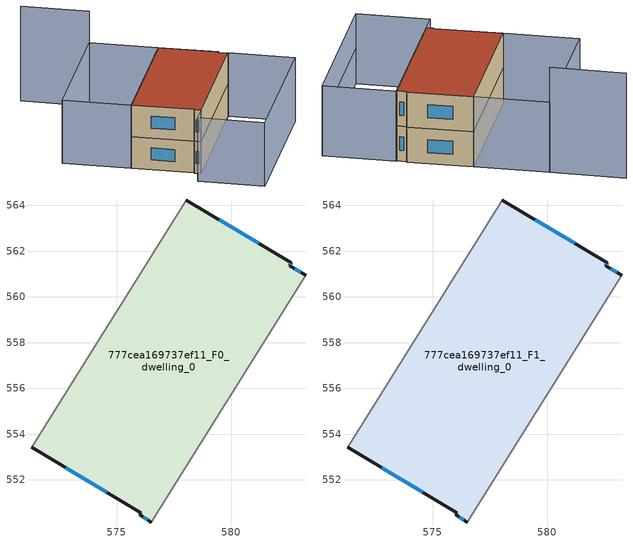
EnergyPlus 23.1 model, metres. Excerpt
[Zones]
777cea169737ef11_F0_dwelling_0
 floor ground (EU_floor_Construction): 582.63,561.48 582.56,561.37 583.27,560.95 576.52,550.16 576,550.47 576.06,550.56 571.29,553.43 578.05,564.24 z0
 wall outside (EU_wall_Construction): 583.27,560.95 582.56,561.37 582.63,561.48 578.05,564.24 / 571.29,553.43 576.06,550.56 576,550.47 576.52,550.16 z0:3
 wall adiabatic (EU_wall_Construction): 576.52,550.16 583.27,560.95 / 578.05,564.24 571.29,553.43 z0:3
 window (EU_Window_Construction): 582.58,561.41 582.61,561.45 / 583.05,561.08 582.78,561.24 / 576.16,550.37 576.36,550.26 / 572.77,552.54 574.57,551.46 / 581.2,562.34 579.48,563.38 z0.93:2.07
777cea169737ef11_F1_dwelling_0
 floor to 777cea169737ef11_F0_dwelling_0 (EU_floor_Construction): 582.63,561.48 582.56,561.37 583.27,560.95 576.52,550.16 576,550.47 576.06,550.56 571.29,553.43 578.05,564.24 z3
 wall outside (EU_wall_Construction): 583.27,560.95 582.56,561.37 582.63,561.48 578.05,564.24 / 571.29,553.43 576.06,550.56 576,550.47 576.52,550.16 z3:6
 wall adiabatic (EU_wall_Construction): 576.52,550.16 583.27,560.95 / 578.05,564.24 571.29,553.43 z3:6
 window (EU_Window_Construction): 582.58,561.41 582.61,561.45 / 583.05,561.08 582.78,561.24 / 576.16,550.37 576.36,550.26 / 572.77,552.54 574.57,551.46 / 581.2,562.34 579.48,563.38 z3.93:5.07
 roof outside (EU_roof_Construction): 576.52,550.16 583.27,560.95 582.56,561.37 582.63,561.48 578.05,564.24 571.29,553.43 576.06,550.56 576,550.47 z6
shading: 580.69,545.62 588.38,557.9 z0:3; 588.36,557.87 580.69,545.61 / 580.69,545.61 575.65,548.77 / 575.65,548.77 583.32,561.03 / 583.32,561.03 588.36,557.87 / 578.05,564.24 571.28,553.42 / 571.28,553.42 566.11,556.66 / 566.11,556.66 572.88,567.47 / 572.88,567.47 578.05,564.24 z0:6; 567.71,570.71 572.88,567.47 z0:9
[Building]
EU S2 Campaign: North Axis=0; Terrain=City; Solar Distribution=FullExterior
[Site:Location]
Montreal-Trudeau.Intl.AP: Latitude=45.4667; Longitude=-73.75; Time Zone=-5; Elevation=36
[SizingPeriod:WeatherFileDays]
AnnualSizingPeriod: Begin Month=1; Begin Day of Month=1; End Month=12; End Day of Month=31; Day of Week for Start Day=Monday; Use Weather File Daylight Saving Period=No; Use Weather File Rain and Snow Indicators=No
[MATERIAL]
EU_InternalMass_Material: Roughness=MediumRough; Thickness=0.1; Conductivity=1; Density=1800; Specific Heat=900; Thermal Absorptance=0.9; Solar Absorptance=0.7; Visible Absorptance=0.7
[MATERIAL:NOMASS] Roughness=MediumRough; Thermal Absorptance=0.9; Solar Absorptance=0.7; Visible Absorptance=0.7
Name | Thermal Resistance
EU_wall_NoMass; EU_floor_NoMass | 1.51479
EU_roof_NoMass | 2.84114
[WINDOWMATERIAL:SIMPLEGLAZINGSYSTEM]
EU_Window_SimpleGlazing: UFactor=3.53504; Solar Heat Gain Coefficient=0.8; Visible Transmittance=0.8
[CONSTRUCTION]
EU_wall_Construction: EU_wall_NoMass
EU_roof_Construction: EU_roof_NoMass
EU_floor_Construction: EU_floor_NoMass
EU_Window_Construction: EU_Window_SimpleGlazing
EU_InternalMass_Construction: EU_InternalMass_Material
[ZONE] Type=1; Multiplier=1; Ceiling Height=autocalculate; Floor Area=autocalculate; Part of Total Floor Area=Yes
Name | Volume
777cea169737ef11_F0_dwelling_0 | 235.779
777cea169737ef11_F1_dwelling_0 | 235.778
[INTERNALMASS] Construction=EU_InternalMass_Construction; Surface Area=78.5926
Name | Zone or ZoneList
777cea169737ef11_F0_dwelling_0_EU_InternalMass | 777cea169737ef11_F0_dwelling_0
777cea169737ef11_F1_dwelling_0_EU_InternalMass | 777cea169737ef11_F1_dwelling_0
[OTHEREQUIPMENT] Fuel Type=Electricity; Design Level Calculation Method=Watts/Area; Power per Zone Floor Area=1; Fraction Latent=0; Fraction Radiant=0; Fraction Lost=0; Carbon Dioxide Generation Rate=0; EndUse Subcategory=EU_Step8_InternalGains
Name | Zone or ZoneList or Space or SpaceList | Schedule
EU_Step8_InternalGain_777cea169737ef11_F0_dwelling_0_f000 | 777cea169737ef11_F0_dwelling_0 | EU_Step8_GainSchedule_777cea169737ef11_F0_dwelling_0_f000
EU_Step8_InternalGain_777cea169737ef11_F1_dwelling_0_f000 | 777cea169737ef11_F1_dwelling_0 | EU_Step8_GainSchedule_777cea169737ef11_F1_dwelling_0_f000
[ZONEVENTILATION:DESIGNFLOWRATE] Schedule=EU_AlwaysOn; Design Flow Rate Calculation Method=AirChanges/Hour; Air Changes per Hour=0.775154; Ventilation Type=Natural; Fan Pressure Rise=0; Fan Total Efficiency=1; Constant Term Coefficient=1; Temperature Term Coefficient=0; Velocity Term Coefficient=0; Velocity Squared Term Coefficient=0; Minimum Indoor Temperature=-100; Maximum Indoor Temperature=100; Delta Temperature=-100; Minimum Outdoor Temperature=-100; Maximum Outdoor Temperature=100; Maximum Wind Speed=40
Name | Zone or ZoneList or Space or SpaceList
EU_ConstantAir_777cea169737ef11_F0_dwelling_0 | 777cea169737ef11_F0_dwelling_0
EU_ConstantAir_777cea169737ef11_F1_dwelling_0 | 777cea169737ef11_F1_dwelling_0
[HVACTEMPLATE:THERMOSTAT] Constant Heating Setpoint=20; Constant Cooling Setpoint=50
EU_HeatOnly_777cea169737ef11_F0_dwelling_0; EU_HeatOnly_777cea169737ef11_F1_dwelling_0
[HVACTEMPLATE:ZONE:IDEALLOADSAIRSYSTEM] System Availability Schedule=EU_AlwaysOn; Maximum Heating Supply Air Temperature=50; Minimum Cooling Supply Air Temperature=13; Maximum Heating Supply Air Humidity Ratio=0.0156; Minimum Cooling Supply Air Humidity Ratio=0.0077; Heating Limit=NoLimit; Cooling Limit=NoLimit; Heating Availability Schedule=EU_AlwaysOn; Cooling Availability Schedule=EU_CoolingOff; Dehumidification Control Type=ConstantSensibleHeatRatio; Cooling Sensible Heat Ratio=0.7; Dehumidification Setpoint=60; Humidification Control Type=None; Humidification Setpoint=30; Outdoor Air Method=None; Outdoor Air Flow Rate per Person=0.00944; Outdoor Air Flow Rate per Zone Floor Area=0; Outdoor Air Flow Rate per Zone=0; Demand Controlled Ventilation Type=None; Outdoor Air Economizer Type=NoEconomizer; Heat Recovery Type=None; Sensible Heat Recovery Effectiveness=0.7; Latent Heat Recovery Effectiveness=0.65
Name | Template Thermostat
777cea169737ef11_F0_dwelling_0 | EU_HeatOnly_777cea169737ef11_F0_dwelling_0
777cea169737ef11_F1_dwelling_0 | EU_HeatOnly_777cea169737ef11_F1_dwelling_0
[SIZING:ZONE] Zone Cooling Design Supply Air Temperature Input Method=SupplyAirTemperature; Zone Cooling Design Supply Air Temperature=13; Zone Heating Design Supply Air Temperature Input Method=SupplyAirTemperature; Zone Heating Design Supply Air Temperature=50; Zone Cooling Design Supply Air Humidity Ratio=0.008; Zone Heating Design Supply Air Humidity Ratio=0.008; Cooling Design Air Flow Method=DesignDay; Cooling Design Air Flow Rate=0; Cooling Minimum Air Flow per Zone Floor Area=0.000762; Cooling Minimum Air Flow=0; Cooling Minimum Air Flow Fraction=0.2; Heating Design Air Flow Method=DesignDay; Heating Design Air Flow Rate=0; Heating Maximum Air Flow per Zone Floor Area=0.002032; Heating Maximum Air Flow=0.141576; Heating Maximum Air Flow Fraction=0.3; Account for Dedicated Outdoor Air System=No; Dedicated Outdoor Air System Control Strategy=NeutralSupplyAir; Dedicated Outdoor Air Low Setpoint Temperature for Design=autosize; Dedicated Outdoor Air High Setpoint Temperature for Design=autosize; Zone Load Sizing Method=Sensible Load Only No Latent Load; Zone Latent Cooling Design Supply Air Humidity Ratio Input Method=HumidityRatioDifference; Zone Cooling Design Supply Air Humidity Ratio Difference=0.005; Zone Latent Heating Design Supply Air Humidity Ratio Input Method=HumidityRatioDifference; Zone Humidification Design Supply Air Humidity Ratio Difference=0.005
777cea169737ef11_F0_dwelling_0; 777cea169737ef11_F1_dwelling_0
[SCHEDULE:CONSTANT]
Name | Hourly Value
EU_AlwaysOn | 1
EU_CoolingOff | 0
[SCHEDULE:FILE] Column Number=1; Rows to Skip at Top=0; Number of Hours of Data=8760; Column Separator=Comma; Interpolate to Timestep=No; Minutes per Item=60; Adjust Schedule for Daylight Savings=Yes
Name | File
EU_Step8_GainSchedule_777cea169737ef11_F0_dwelling_0_f000 | ../../schedules/777cea169737ef11/777cea169737ef11_F0_dwelling_0_f000_gain.csv
EU_Step8_GainSchedule_777cea169737ef11_F1_dwelling_0_f000 | ../../schedules/777cea169737ef11/777cea169737ef11_F1_dwelling_0_f000_gain.csv
